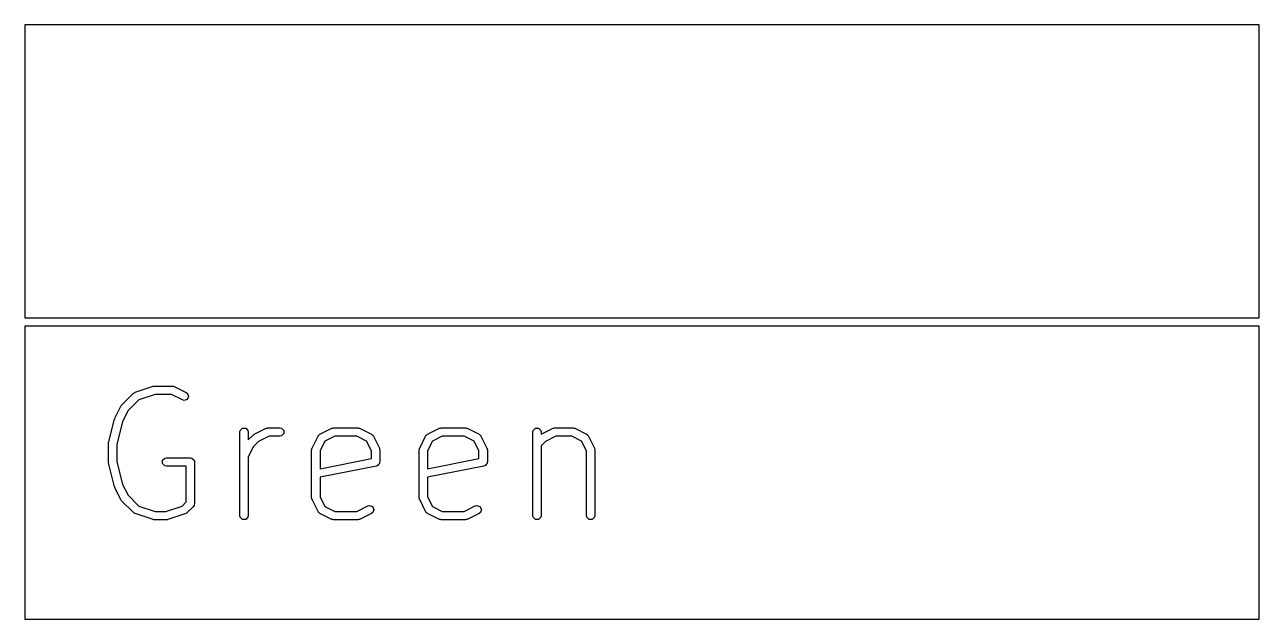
# Model space of a CAD drawing. Header units: inches. Extents: x -2.6 to 7.6, y 0.3 to 5.2.
# Drawn here: x 0.446 to 1.027, y 4.595 to 4.875 of the extents above; entities that cross this region are included whole.
import ezdxf

# ---------------------------------------------------------------- set-up
doc = ezdxf.new("R2010")
doc.units = ezdxf.units.IN
doc.header["$MEASUREMENT"] = 0
doc.layers.add('BLACK', color=250, linetype='CONTINUOUS')

msp = doc.modelspace()

# ---------------------------------------------------------------- linework, layer by layer
at = {"layer": 'BLACK', "linetype": 'CONTINUOUS'}
for p, q in [((0.4463, 4.87496), (0.4463, 4.73693)), ((1.02729, 4.87496), (0.4463, 4.87496)), ((1.02729, 4.73693), (1.02729, 4.87496)), ((0.4463, 4.73693), (1.02729, 4.73693)), ((0.4463, 4.73299), (0.4463, 4.59496)), ((1.02729, 4.73299), (0.4463, 4.73299)), ((1.02729, 4.59496), (1.02729, 4.73299)), ((0.49193, 4.69578), (0.49755, 4.70141)), ((0.49755, 4.70141), (0.49764, 4.70146)), ((0.49764, 4.70146), (0.49766, 4.7015)), ((0.49766, 4.7015), (0.49793, 4.70166)), ((0.49793, 4.70166), (0.49819, 4.70183)), ((0.49819, 4.70183), (0.49824, 4.70183)), ((0.49824, 4.70183), (0.49832, 4.70188)), ((0.49832, 4.70188), (0.50676, 4.70469)), ((0.5077, 4.70086), (0.50001, 4.69829)), ((0.50676, 4.70469), (0.50707, 4.70473)), ((0.50707, 4.70473), (0.50738, 4.70479)), ((0.50738, 4.70479), (0.51582, 4.70479)), ((0.51535, 4.70086), (0.5077, 4.70086)), ((0.52056, 4.69825), (0.51535, 4.70086)), ((0.51582, 4.70479), (0.51592, 4.70477)), ((0.51592, 4.70477), (0.51596, 4.70479)), ((0.51596, 4.70479), (0.51626, 4.70471)), ((0.51626, 4.70471), (0.51657, 4.70464)), ((0.51657, 4.70464), (0.5166, 4.70461)), ((0.5166, 4.70461), (0.5167, 4.70459)), ((0.5167, 4.70459), (0.52232, 4.70177)), ((0.52232, 4.70177), (0.52293, 4.7013)), ((0.52293, 4.7013), (0.52341, 4.69987)), ((0.48875, 4.68965), (0.49156, 4.69527)), ((0.49156, 4.69527), (0.49175, 4.69552)), ((0.49175, 4.69552), (0.49193, 4.69578)), ((0.50001, 4.69829), (0.49494, 4.69322)), ((0.5213, 4.69805), (0.52056, 4.69825)), ((0.52273, 4.69853), (0.5213, 4.69805)), ((0.52341, 4.69987), (0.52273, 4.69853)), ((0.48579, 4.67799), (0.4886, 4.68924)), ((0.4886, 4.68924), (0.48869, 4.68944)), ((0.48869, 4.68944), (0.48875, 4.68965)), ((0.49494, 4.69322), (0.49237, 4.68808)), ((0.49237, 4.68808), (0.48967, 4.67727)), ((0.5476, 4.68314), (0.54775, 4.68389)), ((0.5476, 4.64377), (0.5476, 4.68314)), ((0.54775, 4.68389), (0.54881, 4.68496)), ((0.54881, 4.68496), (0.55032, 4.68496)), ((0.55032, 4.68496), (0.55138, 4.68389)), ((0.55138, 4.68389), (0.55153, 4.68314)), ((0.55153, 4.68314), (0.55153, 4.67946)), ((0.55431, 4.68209), (0.55993, 4.6849)), ((0.55993, 4.6849), (0.56003, 4.68493)), ((0.56003, 4.68493), (0.56006, 4.68496)), ((0.56006, 4.68496), (0.56037, 4.68502)), ((0.56037, 4.68502), (0.56067, 4.6851)), ((0.56067, 4.6851), (0.56072, 4.68509)), ((0.56072, 4.68509), (0.56081, 4.68511)), ((0.56081, 4.68511), (0.56644, 4.68511)), ((0.56644, 4.68511), (0.56719, 4.68496)), ((0.56719, 4.68496), (0.56826, 4.68389)), ((0.56826, 4.68389), (0.56826, 4.68239)), ((0.58524, 4.68209), (0.59087, 4.6849)), ((0.59087, 4.6849), (0.59096, 4.68493)), ((0.59096, 4.68493), (0.59099, 4.68496)), ((0.59099, 4.68496), (0.5913, 4.68502)), ((0.5913, 4.68502), (0.59161, 4.6851)), ((0.59161, 4.6851), (0.59165, 4.68509)), ((0.59165, 4.68509), (0.59175, 4.68511)), ((0.59175, 4.68511), (0.60299, 4.68511)), ((0.60299, 4.68511), (0.60309, 4.68509)), ((0.60309, 4.68509), (0.60313, 4.6851)), ((0.60313, 4.6851), (0.60344, 4.68502)), ((0.60344, 4.68502), (0.60375, 4.68496)), ((0.60375, 4.68496), (0.60378, 4.68493)), ((0.60378, 4.68493), (0.60388, 4.6849)), ((0.60388, 4.6849), (0.6095, 4.68209)), ((0.63586, 4.68209), (0.64148, 4.6849)), ((0.64148, 4.6849), (0.64158, 4.68493)), ((0.64158, 4.68493), (0.64161, 4.68496)), ((0.64161, 4.68496), (0.64192, 4.68502)), ((0.64192, 4.68502), (0.64223, 4.6851)), ((0.64223, 4.6851), (0.64227, 4.68509)), ((0.64227, 4.68509), (0.64237, 4.68511)), ((0.64237, 4.68511), (0.65361, 4.68511)), ((0.65361, 4.68511), (0.65371, 4.68509)), ((0.65371, 4.68509), (0.65375, 4.6851)), ((0.65375, 4.6851), (0.65406, 4.68502)), ((0.65406, 4.68502), (0.65437, 4.68496)), ((0.65437, 4.68496), (0.6544, 4.68493)), ((0.6544, 4.68493), (0.65449, 4.6849)), ((0.65449, 4.6849), (0.66012, 4.68209)), ((0.68539, 4.68314), (0.68554, 4.68389)), ((0.68539, 4.64377), (0.68539, 4.68314)), ((0.68554, 4.68389), (0.68661, 4.68496)), ((0.68661, 4.68496), (0.68811, 4.68496)), ((0.68811, 4.68496), (0.68918, 4.68389)), ((0.68918, 4.68389), (0.68933, 4.68314)), ((0.68933, 4.68211), (0.69492, 4.6849)), ((0.68933, 4.68314), (0.68933, 4.68211)), ((0.69492, 4.6849), (0.69501, 4.68493)), ((0.69501, 4.68493), (0.69504, 4.68496)), ((0.69504, 4.68496), (0.69535, 4.68502)), ((0.69535, 4.68502), (0.69566, 4.6851)), ((0.69566, 4.6851), (0.6957, 4.68509)), ((0.6957, 4.68509), (0.6958, 4.68511)), ((0.6958, 4.68511), (0.70423, 4.68511)), ((0.70423, 4.68511), (0.70433, 4.68509)), ((0.70433, 4.68509), (0.70437, 4.6851)), ((0.70437, 4.6851), (0.70468, 4.68502)), ((0.70468, 4.68502), (0.70499, 4.68496)), ((0.70499, 4.68496), (0.70502, 4.68493)), ((0.70502, 4.68493), (0.70511, 4.6849)), ((0.70511, 4.6849), (0.71074, 4.68209)), ((0.48573, 4.67752), (0.48578, 4.67775)), ((0.48573, 4.66908), (0.48573, 4.67752)), ((0.48578, 4.67775), (0.48579, 4.67799)), ((0.48967, 4.67727), (0.48967, 4.66932)), ((0.55153, 4.67946), (0.5538, 4.68172)), ((0.5538, 4.68172), (0.55406, 4.6819)), ((0.55635, 4.67871), (0.55399, 4.67635)), ((0.55406, 4.6819), (0.55431, 4.68209)), ((0.56128, 4.68117), (0.55635, 4.67871)), ((0.56644, 4.68117), (0.56128, 4.68117)), ((0.56719, 4.68132), (0.56644, 4.68117)), ((0.56826, 4.68239), (0.56719, 4.68132)), ((0.58155, 4.67558), (0.58436, 4.68121)), ((0.58436, 4.68121), (0.5846, 4.68152)), ((0.5846, 4.68152), (0.58463, 4.68162)), ((0.58463, 4.68162), (0.58475, 4.6817)), ((0.58475, 4.6817), (0.58483, 4.68182)), ((0.58483, 4.68182), (0.58493, 4.68185)), ((0.58493, 4.68185), (0.58524, 4.68209)), ((0.58759, 4.67886), (0.58528, 4.67424)), ((0.59221, 4.68117), (0.58759, 4.67886)), ((0.60253, 4.68117), (0.59221, 4.68117)), ((0.60715, 4.67886), (0.60253, 4.68117)), ((0.60946, 4.67424), (0.60715, 4.67886)), ((0.6095, 4.68209), (0.60981, 4.68185)), ((0.60981, 4.68185), (0.60991, 4.68182)), ((0.60991, 4.68182), (0.61, 4.6817)), ((0.61, 4.6817), (0.61011, 4.68162)), ((0.61011, 4.68162), (0.61014, 4.68152)), ((0.61014, 4.68152), (0.61038, 4.68121)), ((0.61038, 4.68121), (0.61319, 4.67558)), ((0.63217, 4.67558), (0.63498, 4.68121)), ((0.63498, 4.68121), (0.63522, 4.68152)), ((0.63522, 4.68152), (0.63525, 4.68162)), ((0.63525, 4.68162), (0.63536, 4.6817)), ((0.63536, 4.6817), (0.63545, 4.68182)), ((0.63545, 4.68182), (0.63555, 4.68185)), ((0.63555, 4.68185), (0.63586, 4.68209)), ((0.63821, 4.67886), (0.6359, 4.67424)), ((0.64283, 4.68117), (0.63821, 4.67886)), ((0.65315, 4.68117), (0.64283, 4.68117)), ((0.65777, 4.67886), (0.65315, 4.68117)), ((0.66008, 4.67424), (0.65777, 4.67886)), ((0.66012, 4.68209), (0.66043, 4.68185)), ((0.66043, 4.68185), (0.66053, 4.68182)), ((0.66053, 4.68182), (0.66061, 4.6817)), ((0.66061, 4.6817), (0.66073, 4.68162)), ((0.66073, 4.68162), (0.66076, 4.68152)), ((0.66076, 4.68152), (0.661, 4.68121)), ((0.661, 4.68121), (0.66381, 4.67558)), ((0.69134, 4.67871), (0.68933, 4.6767)), ((0.69626, 4.68117), (0.69134, 4.67871)), ((0.70377, 4.68117), (0.69626, 4.68117)), ((0.70839, 4.67886), (0.70377, 4.68117)), ((0.7107, 4.67424), (0.70839, 4.67886)), ((0.71074, 4.68209), (0.71105, 4.68185)), ((0.71105, 4.68185), (0.71115, 4.68182)), ((0.71115, 4.68182), (0.71123, 4.6817)), ((0.71123, 4.6817), (0.71134, 4.68162)), ((0.71134, 4.68162), (0.71138, 4.68152)), ((0.71138, 4.68152), (0.71162, 4.68121)), ((0.71162, 4.68121), (0.71443, 4.67558)), ((0.55399, 4.67635), (0.55153, 4.67143)), ((0.55153, 4.67143), (0.55153, 4.64377)), ((0.58134, 4.6747), (0.58136, 4.6748)), ((0.58134, 4.65221), (0.58134, 4.6747)), ((0.58135, 4.67484), (0.58143, 4.67515)), ((0.58136, 4.6748), (0.58135, 4.67484)), ((0.58143, 4.67515), (0.58149, 4.67546)), ((0.58149, 4.67546), (0.58152, 4.67549)), ((0.58152, 4.67549), (0.58155, 4.67558)), ((0.58528, 4.67424), (0.58528, 4.66586)), ((0.60946, 4.67069), (0.60946, 4.67424)), ((0.61319, 4.67558), (0.61322, 4.67549)), ((0.61322, 4.67549), (0.61325, 4.67546)), ((0.61325, 4.67546), (0.61331, 4.67515)), ((0.61331, 4.67515), (0.6134, 4.67484)), ((0.6134, 4.67484), (0.61338, 4.6748)), ((0.61338, 4.6748), (0.6134, 4.6747)), ((0.6134, 4.6747), (0.6134, 4.66908)), ((0.63196, 4.6747), (0.63198, 4.6748)), ((0.63196, 4.65221), (0.63196, 4.6747)), ((0.63197, 4.67484), (0.63205, 4.67515)), ((0.63198, 4.6748), (0.63197, 4.67484)), ((0.63205, 4.67515), (0.63211, 4.67546)), ((0.63211, 4.67546), (0.63214, 4.67549)), ((0.63214, 4.67549), (0.63217, 4.67558)), ((0.6359, 4.67424), (0.6359, 4.66586)), ((0.66008, 4.67069), (0.66008, 4.67424)), ((0.66381, 4.67558), (0.66384, 4.67549)), ((0.66384, 4.67549), (0.66387, 4.67546)), ((0.66387, 4.67546), (0.66393, 4.67515)), ((0.66393, 4.67515), (0.66401, 4.67484)), ((0.66401, 4.67484), (0.664, 4.6748)), ((0.664, 4.6748), (0.66402, 4.6747)), ((0.66402, 4.6747), (0.66402, 4.66908)), ((0.68933, 4.6767), (0.68933, 4.64377)), ((0.7107, 4.64377), (0.7107, 4.67424)), ((0.71443, 4.67558), (0.71446, 4.67549)), ((0.71446, 4.67549), (0.71449, 4.67546)), ((0.71449, 4.67546), (0.71455, 4.67515)), ((0.71455, 4.67515), (0.71463, 4.67484)), ((0.71463, 4.67484), (0.71462, 4.6748)), ((0.71462, 4.6748), (0.71464, 4.6747)), ((0.71464, 4.6747), (0.71464, 4.64377)), ((0.48578, 4.66884), (0.48573, 4.66908)), ((0.48579, 4.6686), (0.48578, 4.66884)), ((0.4886, 4.65735), (0.48579, 4.6686)), ((0.48967, 4.66932), (0.49237, 4.65852)), ((0.51119, 4.66983), (0.51225, 4.6709)), ((0.51119, 4.66833), (0.51119, 4.66983)), ((0.51225, 4.66726), (0.51119, 4.66833)), ((0.51225, 4.6709), (0.51301, 4.67105)), ((0.51301, 4.66711), (0.51225, 4.66726)), ((0.51301, 4.67105), (0.52425, 4.67105)), ((0.52229, 4.66711), (0.51301, 4.66711)), ((0.52229, 4.65021), (0.52229, 4.66711)), ((0.52425, 4.67105), (0.52501, 4.6709)), ((0.52501, 4.6709), (0.52607, 4.66983)), ((0.52607, 4.66983), (0.52622, 4.66908)), ((0.52622, 4.66908), (0.52622, 4.64939)), ((0.58528, 4.66586), (0.60946, 4.67069)), ((0.61182, 4.66715), (0.58528, 4.66184)), ((0.61209, 4.66726), (0.61182, 4.66715)), ((0.61218, 4.66726), (0.61209, 4.66726)), ((0.61225, 4.66733), (0.61218, 4.66726)), ((0.61253, 4.66744), (0.61225, 4.66733)), ((0.61284, 4.66792), (0.61253, 4.66744)), ((0.61325, 4.66833), (0.61284, 4.66792)), ((0.61331, 4.66862), (0.61325, 4.66833)), ((0.61336, 4.6687), (0.61331, 4.66862)), ((0.6134, 4.66908), (0.61334, 4.66879)), ((0.61334, 4.66879), (0.61336, 4.6687)), ((0.6359, 4.66586), (0.66008, 4.67069)), ((0.66244, 4.66715), (0.6359, 4.66184)), ((0.6627, 4.66726), (0.66244, 4.66715)), ((0.6628, 4.66726), (0.6627, 4.66726)), ((0.66287, 4.66733), (0.6628, 4.66726)), ((0.66315, 4.66744), (0.66287, 4.66733)), ((0.66346, 4.66792), (0.66315, 4.66744)), ((0.66387, 4.66833), (0.66346, 4.66792)), ((0.66393, 4.66862), (0.66387, 4.66833)), ((0.66398, 4.6687), (0.66393, 4.66862)), ((0.66402, 4.66908), (0.66396, 4.66879)), ((0.66396, 4.66879), (0.66398, 4.6687)), ((0.58528, 4.66184), (0.58528, 4.65267)), ((0.6359, 4.66184), (0.6359, 4.65267)), ((0.48869, 4.65716), (0.4886, 4.65735)), ((0.48875, 4.65695), (0.48869, 4.65716)), ((0.49156, 4.65133), (0.48875, 4.65695)), ((0.49237, 4.65852), (0.49494, 4.65337)), ((0.49175, 4.65108), (0.49156, 4.65133)), ((0.49193, 4.65082), (0.49175, 4.65108)), ((0.49755, 4.64519), (0.49193, 4.65082)), ((0.49494, 4.65337), (0.50001, 4.6483)), ((0.50001, 4.6483), (0.5077, 4.64574)), ((0.51269, 4.64574), (0.52038, 4.6483)), ((0.52038, 4.6483), (0.52229, 4.65021)), ((0.52565, 4.648), (0.52283, 4.64519)), ((0.52607, 4.64864), (0.52565, 4.648)), ((0.52622, 4.64939), (0.52607, 4.64864)), ((0.58136, 4.65211), (0.58134, 4.65221)), ((0.58135, 4.65207), (0.58136, 4.65211)), ((0.58143, 4.65176), (0.58135, 4.65207)), ((0.58149, 4.65145), (0.58143, 4.65176)), ((0.58152, 4.65142), (0.58149, 4.65145)), ((0.58155, 4.65133), (0.58152, 4.65142)), ((0.58436, 4.6457), (0.58155, 4.65133)), ((0.58528, 4.65267), (0.58759, 4.64805)), ((0.58759, 4.64805), (0.59221, 4.64574)), ((0.60253, 4.64574), (0.60774, 4.64834)), ((0.60774, 4.64834), (0.60848, 4.64855)), ((0.60848, 4.64855), (0.60991, 4.64807)), ((0.60991, 4.64807), (0.61058, 4.64672)), ((0.63198, 4.65211), (0.63196, 4.65221)), ((0.63197, 4.65207), (0.63198, 4.65211)), ((0.63205, 4.65176), (0.63197, 4.65207)), ((0.63211, 4.65145), (0.63205, 4.65176)), ((0.63214, 4.65142), (0.63211, 4.65145)), ((0.63217, 4.65133), (0.63214, 4.65142)), ((0.63498, 4.6457), (0.63217, 4.65133)), ((0.6359, 4.65267), (0.63821, 4.64805)), ((0.63821, 4.64805), (0.64283, 4.64574)), ((0.65315, 4.64574), (0.65836, 4.64834)), ((0.65836, 4.64834), (0.6591, 4.64855)), ((0.6591, 4.64855), (0.66053, 4.64807)), ((0.66053, 4.64807), (0.6612, 4.64672)), ((0.49764, 4.64514), (0.49755, 4.64519)), ((0.49766, 4.6451), (0.49764, 4.64514)), ((0.49793, 4.64494), (0.49766, 4.6451)), ((0.49819, 4.64476), (0.49793, 4.64494)), ((0.49824, 4.64476), (0.49819, 4.64476)), ((0.49832, 4.64472), (0.49824, 4.64476)), ((0.50676, 4.6419), (0.49832, 4.64472)), ((0.5077, 4.64574), (0.51269, 4.64574)), ((0.52207, 4.64472), (0.51363, 4.6419)), ((0.52215, 4.64476), (0.52207, 4.64472)), ((0.5222, 4.64476), (0.52215, 4.64476)), ((0.52246, 4.64494), (0.5222, 4.64476)), ((0.52273, 4.6451), (0.52246, 4.64494)), ((0.52275, 4.64514), (0.52273, 4.6451)), ((0.52283, 4.64519), (0.52275, 4.64514)), ((0.54775, 4.64302), (0.5476, 4.64377)), ((0.54881, 4.64195), (0.54775, 4.64302)), ((0.55138, 4.64302), (0.55032, 4.64195)), ((0.55153, 4.64377), (0.55138, 4.64302)), ((0.5846, 4.64539), (0.58436, 4.6457)), ((0.58463, 4.64529), (0.5846, 4.64539)), ((0.58475, 4.64521), (0.58463, 4.64529)), ((0.58483, 4.6451), (0.58475, 4.64521)), ((0.58493, 4.64506), (0.58483, 4.6451)), ((0.58524, 4.64482), (0.58493, 4.64506)), ((0.59087, 4.64201), (0.58524, 4.64482)), ((0.59221, 4.64574), (0.60253, 4.64574)), ((0.6095, 4.64482), (0.60388, 4.64201)), ((0.61011, 4.64529), (0.6095, 4.64482)), ((0.61058, 4.64672), (0.61011, 4.64529)), ((0.63522, 4.64539), (0.63498, 4.6457)), ((0.63525, 4.64529), (0.63522, 4.64539)), ((0.63536, 4.64521), (0.63525, 4.64529)), ((0.63545, 4.6451), (0.63536, 4.64521)), ((0.63555, 4.64506), (0.63545, 4.6451)), ((0.63586, 4.64482), (0.63555, 4.64506)), ((0.64148, 4.64201), (0.63586, 4.64482)), ((0.64283, 4.64574), (0.65315, 4.64574)), ((0.66012, 4.64482), (0.65449, 4.64201)), ((0.66073, 4.64529), (0.66012, 4.64482)), ((0.6612, 4.64672), (0.66073, 4.64529)), ((0.68554, 4.64302), (0.68539, 4.64377)), ((0.68661, 4.64195), (0.68554, 4.64302)), ((0.68918, 4.64302), (0.68811, 4.64195)), ((0.68933, 4.64377), (0.68918, 4.64302)), ((0.71085, 4.64302), (0.7107, 4.64377)), ((0.71192, 4.64195), (0.71085, 4.64302)), ((0.71449, 4.64302), (0.71342, 4.64195)), ((0.71464, 4.64377), (0.71449, 4.64302)), ((0.50707, 4.64186), (0.50676, 4.6419)), ((0.50738, 4.6418), (0.50707, 4.64186)), ((0.51301, 4.6418), (0.50738, 4.6418)), ((0.51332, 4.64186), (0.51301, 4.6418)), ((0.51363, 4.6419), (0.51332, 4.64186)), ((0.55032, 4.64195), (0.54881, 4.64195)), ((0.59096, 4.64198), (0.59087, 4.64201)), ((0.59099, 4.64195), (0.59096, 4.64198)), ((0.5913, 4.64189), (0.59099, 4.64195)), ((0.59161, 4.64181), (0.5913, 4.64189)), ((0.59165, 4.64182), (0.59161, 4.64181)), ((0.59175, 4.6418), (0.59165, 4.64182)), ((0.60299, 4.6418), (0.59175, 4.6418)), ((0.60309, 4.64182), (0.60299, 4.6418)), ((0.60313, 4.64181), (0.60309, 4.64182)), ((0.60344, 4.64189), (0.60313, 4.64181)), ((0.60375, 4.64195), (0.60344, 4.64189)), ((0.60378, 4.64198), (0.60375, 4.64195)), ((0.60388, 4.64201), (0.60378, 4.64198)), ((0.64158, 4.64198), (0.64148, 4.64201)), ((0.64161, 4.64195), (0.64158, 4.64198)), ((0.64192, 4.64189), (0.64161, 4.64195)), ((0.64223, 4.64181), (0.64192, 4.64189)), ((0.64227, 4.64182), (0.64223, 4.64181)), ((0.64237, 4.6418), (0.64227, 4.64182)), ((0.65361, 4.6418), (0.64237, 4.6418)), ((0.65371, 4.64182), (0.65361, 4.6418)), ((0.65375, 4.64181), (0.65371, 4.64182)), ((0.65406, 4.64189), (0.65375, 4.64181)), ((0.65437, 4.64195), (0.65406, 4.64189)), ((0.6544, 4.64198), (0.65437, 4.64195)), ((0.65449, 4.64201), (0.6544, 4.64198)), ((0.68811, 4.64195), (0.68661, 4.64195)), ((0.71342, 4.64195), (0.71192, 4.64195)), ((0.4463, 4.59496), (1.02729, 4.59496))]:
    msp.add_line(p, q, dxfattribs=at)

doc.saveas('drawing.dxf')
